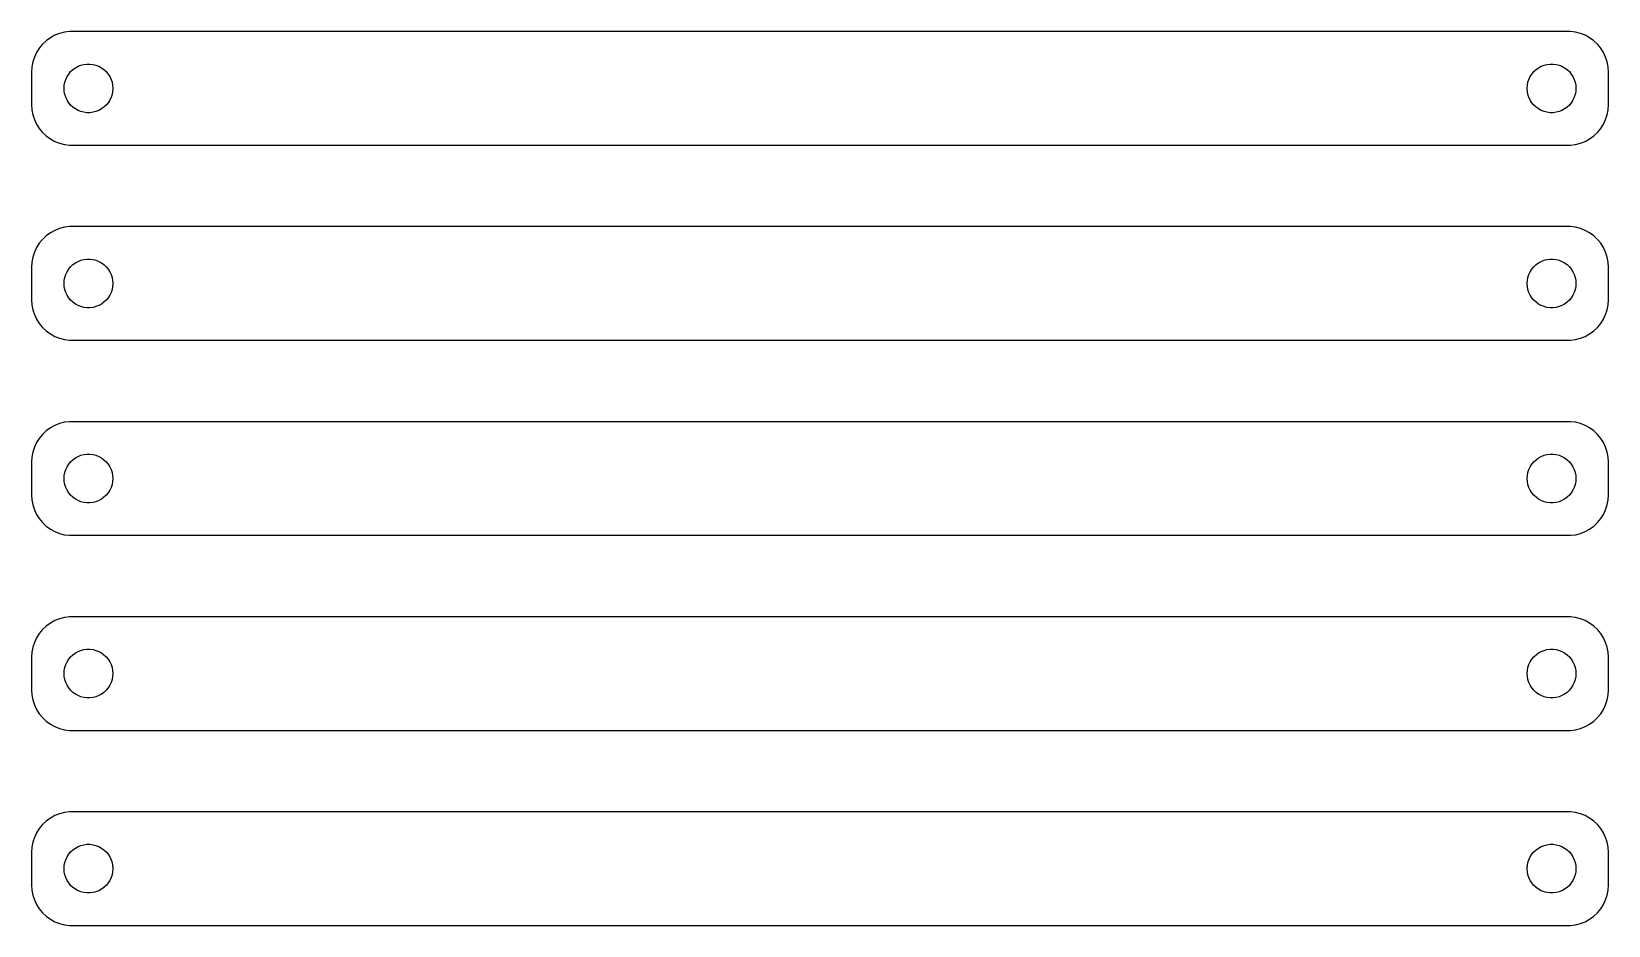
# Model space of a CAD drawing. Header units: metres. Extents: x -97 to 97, y 113 to 223.
import ezdxf

# ---------------------------------------------------------------- set-up
doc = ezdxf.new("R2010")
doc.units = ezdxf.units.M

msp = doc.modelspace()

# ---------------------------------------------------------------- linework, layer by layer
for p, q in [((-95.6448, 221.423), (-96.0451, 220.939)), ((-95.1871, 221.853), (-95.6448, 221.423)), ((-94.6791, 222.222), (-95.1871, 221.853)), ((-94.1289, 222.524), (-94.6791, 222.222)), ((-93.5451, 222.755), (-94.1289, 222.524)), ((-92.9369, 222.911), (-93.5451, 222.755)), ((-92.3139, 222.99), (-92.9369, 222.911)), ((92.3139, 222.99), (-92.3139, 222.99)), ((92.9369, 222.911), (92.3139, 222.99)), ((93.5451, 222.755), (92.9369, 222.911)), ((94.1289, 222.524), (93.5451, 222.755)), ((94.6791, 222.222), (94.1289, 222.524)), ((95.1871, 221.853), (94.6791, 222.222)), ((95.6448, 221.423), (95.1871, 221.853)), ((96.0451, 220.939), (95.6448, 221.423)), ((-96.8429, 219.243), (-96.9606, 218.627)), ((-96.6489, 219.841), (-96.8429, 219.243)), ((-96.3815, 220.409), (-96.6489, 219.841)), ((-96.0451, 220.939), (-96.3815, 220.409)), ((96.3815, 220.409), (96.0451, 220.939)), ((96.6489, 219.841), (96.3815, 220.409)), ((96.8429, 219.243), (96.6489, 219.841)), ((96.9606, 218.627), (96.8429, 219.243)), ((-96.9606, 218.627), (-97, 218)), ((-97, 218), (-97, 214)), ((-92.7893, 217.104), (-92.6289, 217.445)), ((-92.6289, 217.445), (-92.427, 217.763)), ((-92.427, 217.763), (-92.1869, 218.054)), ((-92.1869, 218.054), (-91.9123, 218.312)), ((-91.9123, 218.312), (-91.6075, 218.533)), ((-91.6075, 218.533), (-91.2773, 218.714)), ((-91.2773, 218.714), (-90.927, 218.853)), ((-90.927, 218.853), (-90.5621, 218.947)), ((-90.5621, 218.947), (-90.1884, 218.994)), ((-90.1884, 218.994), (-89.8116, 218.994)), ((-89.8116, 218.994), (-89.4379, 218.947)), ((-89.4379, 218.947), (-89.073, 218.853)), ((-89.073, 218.853), (-88.7227, 218.714)), ((-88.7227, 218.714), (-88.3925, 218.533)), ((-88.3925, 218.533), (-88.0877, 218.312)), ((-88.0877, 218.312), (-87.8131, 218.054)), ((-87.8131, 218.054), (-87.573, 217.763)), ((-87.573, 217.763), (-87.3711, 217.445)), ((-87.3711, 217.445), (-87.2107, 217.104)), ((87.2107, 217.104), (87.3711, 217.445)), ((87.3711, 217.445), (87.573, 217.763)), ((87.573, 217.763), (87.8131, 218.054)), ((87.8131, 218.054), (88.0877, 218.312)), ((88.0877, 218.312), (88.3925, 218.533)), ((88.3925, 218.533), (88.7227, 218.714)), ((88.7227, 218.714), (89.073, 218.853)), ((89.073, 218.853), (89.4379, 218.947)), ((89.4379, 218.947), (89.8116, 218.994)), ((89.8116, 218.994), (90.1884, 218.994)), ((90.1884, 218.994), (90.5621, 218.947)), ((90.5621, 218.947), (90.927, 218.853)), ((90.927, 218.853), (91.2773, 218.714)), ((91.2773, 218.714), (91.6075, 218.533)), ((91.6075, 218.533), (91.9123, 218.312)), ((91.9123, 218.312), (92.1869, 218.054)), ((92.1869, 218.054), (92.427, 217.763)), ((92.427, 217.763), (92.6289, 217.445)), ((92.6289, 217.445), (92.7893, 217.104)), ((97, 218), (96.9606, 218.627)), ((97, 214), (97, 218)), ((-93, 216), (-92.9763, 216.376)), ((-92.9763, 215.624), (-93, 216)), ((-92.9763, 216.376), (-92.9057, 216.746)), ((-92.9057, 215.254), (-92.9763, 215.624)), ((-92.9057, 216.746), (-92.7893, 217.104)), ((-87.2107, 217.104), (-87.0943, 216.746)), ((-87.0943, 216.746), (-87.0237, 216.376)), ((-87.0237, 215.624), (-87.0943, 215.254)), ((-87.0237, 216.376), (-87, 216)), ((-87, 216), (-87.0237, 215.624)), ((87, 216), (87.0237, 216.376)), ((87.0237, 215.624), (87, 216)), ((87.0237, 216.376), (87.0943, 216.746)), ((87.0943, 215.254), (87.0237, 215.624)), ((87.0943, 216.746), (87.2107, 217.104)), ((92.7893, 217.104), (92.9057, 216.746)), ((92.9057, 216.746), (92.9763, 216.376)), ((92.9763, 215.624), (92.9057, 215.254)), ((92.9763, 216.376), (93, 216)), ((93, 216), (92.9763, 215.624)), ((-97, 214), (-96.9606, 213.373)), ((-92.7893, 214.896), (-92.9057, 215.254)), ((-92.6289, 214.555), (-92.7893, 214.896)), ((-92.427, 214.237), (-92.6289, 214.555)), ((-92.1869, 213.946), (-92.427, 214.237)), ((-91.9123, 213.688), (-92.1869, 213.946)), ((-91.6075, 213.467), (-91.9123, 213.688)), ((-91.2773, 213.286), (-91.6075, 213.467)), ((-88.3925, 213.467), (-88.7227, 213.286)), ((-88.0877, 213.688), (-88.3925, 213.467)), ((-87.8131, 213.946), (-88.0877, 213.688)), ((-87.573, 214.237), (-87.8131, 213.946)), ((-87.3711, 214.555), (-87.573, 214.237)), ((-87.2107, 214.896), (-87.3711, 214.555)), ((-87.0943, 215.254), (-87.2107, 214.896)), ((87.2107, 214.896), (87.0943, 215.254)), ((87.3711, 214.555), (87.2107, 214.896)), ((87.573, 214.237), (87.3711, 214.555)), ((87.8131, 213.946), (87.573, 214.237)), ((88.0877, 213.688), (87.8131, 213.946)), ((88.3925, 213.467), (88.0877, 213.688)), ((88.7227, 213.286), (88.3925, 213.467)), ((91.6075, 213.467), (91.2773, 213.286)), ((91.9123, 213.688), (91.6075, 213.467)), ((92.1869, 213.946), (91.9123, 213.688)), ((92.427, 214.237), (92.1869, 213.946)), ((92.6289, 214.555), (92.427, 214.237)), ((92.7893, 214.896), (92.6289, 214.555)), ((92.9057, 215.254), (92.7893, 214.896)), ((96.9606, 213.373), (97, 214)), ((-96.9606, 213.373), (-96.8429, 212.757)), ((-96.8429, 212.757), (-96.6489, 212.159)), ((-96.6489, 212.159), (-96.3815, 211.591)), ((-96.3815, 211.591), (-96.0451, 211.061)), ((-90.927, 213.147), (-91.2773, 213.286)), ((-90.5621, 213.053), (-90.927, 213.147)), ((-90.1884, 213.006), (-90.5621, 213.053)), ((-89.8116, 213.006), (-90.1884, 213.006)), ((-89.4379, 213.053), (-89.8116, 213.006)), ((-89.073, 213.147), (-89.4379, 213.053)), ((-88.7227, 213.286), (-89.073, 213.147)), ((89.073, 213.147), (88.7227, 213.286)), ((89.4379, 213.053), (89.073, 213.147)), ((89.8116, 213.006), (89.4379, 213.053)), ((90.1884, 213.006), (89.8116, 213.006)), ((90.5621, 213.053), (90.1884, 213.006)), ((90.927, 213.147), (90.5621, 213.053)), ((91.2773, 213.286), (90.927, 213.147)), ((96.0451, 211.061), (96.3815, 211.591)), ((96.3815, 211.591), (96.6489, 212.159)), ((96.6489, 212.159), (96.8429, 212.757)), ((96.8429, 212.757), (96.9606, 213.373)), ((-96.0451, 211.061), (-95.6448, 210.577)), ((-95.6448, 210.577), (-95.1871, 210.147)), ((-95.1871, 210.147), (-94.6791, 209.778)), ((-94.6791, 209.778), (-94.1289, 209.476)), ((94.1289, 209.476), (94.6791, 209.778)), ((94.6791, 209.778), (95.1871, 210.147)), ((95.1871, 210.147), (95.6448, 210.577)), ((95.6448, 210.577), (96.0451, 211.061)), ((-94.1289, 209.476), (-93.5451, 209.245)), ((-93.5451, 209.245), (-92.9369, 209.089)), ((-92.9369, 209.089), (-92.3139, 209.01)), ((-92.3139, 209.01), (92.3139, 209.01)), ((92.3139, 209.01), (92.9369, 209.089)), ((92.9369, 209.089), (93.5451, 209.245)), ((93.5451, 209.245), (94.1289, 209.476)), ((-94.6791, 198.222), (-95.1871, 197.853)), ((-94.1289, 198.524), (-94.6791, 198.222)), ((-93.5451, 198.755), (-94.1289, 198.524)), ((-92.9369, 198.911), (-93.5451, 198.755)), ((-92.3139, 198.99), (-92.9369, 198.911)), ((92.3139, 198.99), (-92.3139, 198.99)), ((92.9369, 198.911), (92.3139, 198.99)), ((93.5451, 198.755), (92.9369, 198.911)), ((94.1289, 198.524), (93.5451, 198.755)), ((94.6791, 198.222), (94.1289, 198.524)), ((95.1871, 197.853), (94.6791, 198.222)), ((-96.3815, 196.409), (-96.6489, 195.841)), ((-96.0451, 196.939), (-96.3815, 196.409)), ((-95.6448, 197.423), (-96.0451, 196.939)), ((-95.1871, 197.853), (-95.6448, 197.423)), ((95.6448, 197.423), (95.1871, 197.853)), ((96.0451, 196.939), (95.6448, 197.423)), ((96.3815, 196.409), (96.0451, 196.939)), ((96.6489, 195.841), (96.3815, 196.409)), ((-96.9606, 194.627), (-97, 194)), ((-97, 194), (-97, 190)), ((-96.8429, 195.243), (-96.9606, 194.627)), ((-96.6489, 195.841), (-96.8429, 195.243)), ((-92.427, 193.763), (-92.1869, 194.054)), ((-92.1869, 194.054), (-91.9123, 194.312)), ((-91.9123, 194.312), (-91.6075, 194.533)), ((-91.6075, 194.533), (-91.2773, 194.714)), ((-91.2773, 194.714), (-90.927, 194.853)), ((-90.927, 194.853), (-90.5621, 194.947)), ((-90.5621, 194.947), (-90.1884, 194.994)), ((-90.1884, 194.994), (-89.8116, 194.994)), ((-89.8116, 194.994), (-89.4379, 194.947)), ((-89.4379, 194.947), (-89.073, 194.853)), ((-89.073, 194.853), (-88.7227, 194.714)), ((-88.7227, 194.714), (-88.3925, 194.533)), ((-88.3925, 194.533), (-88.0877, 194.312)), ((-88.0877, 194.312), (-87.8131, 194.054)), ((-87.8131, 194.054), (-87.573, 193.763)), ((87.573, 193.763), (87.8131, 194.054)), ((87.8131, 194.054), (88.0877, 194.312)), ((88.0877, 194.312), (88.3925, 194.533)), ((88.3925, 194.533), (88.7227, 194.714)), ((88.7227, 194.714), (89.073, 194.853)), ((89.073, 194.853), (89.4379, 194.947)), ((89.4379, 194.947), (89.8116, 194.994)), ((89.8116, 194.994), (90.1884, 194.994)), ((90.1884, 194.994), (90.5621, 194.947)), ((90.5621, 194.947), (90.927, 194.853)), ((90.927, 194.853), (91.2773, 194.714)), ((91.2773, 194.714), (91.6075, 194.533)), ((91.6075, 194.533), (91.9123, 194.312)), ((91.9123, 194.312), (92.1869, 194.054)), ((92.1869, 194.054), (92.427, 193.763)), ((96.8429, 195.243), (96.6489, 195.841)), ((96.9606, 194.627), (96.8429, 195.243)), ((97, 194), (96.9606, 194.627)), ((97, 190), (97, 194)), ((-93, 192), (-92.9763, 192.376)), ((-92.9763, 192.376), (-92.9057, 192.746)), ((-92.9057, 192.746), (-92.7893, 193.104)), ((-92.7893, 193.104), (-92.6289, 193.445)), ((-92.6289, 193.445), (-92.427, 193.763)), ((-87.573, 193.763), (-87.3711, 193.445)), ((-87.3711, 193.445), (-87.2107, 193.104)), ((-87.2107, 193.104), (-87.0943, 192.746)), ((-87.0943, 192.746), (-87.0237, 192.376)), ((-87.0237, 192.376), (-87, 192)), ((87, 192), (87.0237, 192.376)), ((87.0237, 192.376), (87.0943, 192.746)), ((87.0943, 192.746), (87.2107, 193.104)), ((87.2107, 193.104), (87.3711, 193.445)), ((87.3711, 193.445), (87.573, 193.763)), ((92.427, 193.763), (92.6289, 193.445)), ((92.6289, 193.445), (92.7893, 193.104)), ((92.7893, 193.104), (92.9057, 192.746)), ((92.9057, 192.746), (92.9763, 192.376)), ((92.9763, 192.376), (93, 192)), ((-92.9763, 191.624), (-93, 192)), ((-92.9057, 191.254), (-92.9763, 191.624)), ((-92.7893, 190.896), (-92.9057, 191.254)), ((-92.6289, 190.555), (-92.7893, 190.896)), ((-92.427, 190.237), (-92.6289, 190.555)), ((-92.1869, 189.946), (-92.427, 190.237)), ((-87.573, 190.237), (-87.8131, 189.946)), ((-87.3711, 190.555), (-87.573, 190.237)), ((-87.2107, 190.896), (-87.3711, 190.555)), ((-87.0943, 191.254), (-87.2107, 190.896)), ((-87.0237, 191.624), (-87.0943, 191.254)), ((-87, 192), (-87.0237, 191.624)), ((87.0237, 191.624), (87, 192)), ((87.0943, 191.254), (87.0237, 191.624)), ((87.2107, 190.896), (87.0943, 191.254)), ((87.3711, 190.555), (87.2107, 190.896)), ((87.573, 190.237), (87.3711, 190.555)), ((87.8131, 189.946), (87.573, 190.237)), ((92.427, 190.237), (92.1869, 189.946)), ((92.6289, 190.555), (92.427, 190.237)), ((92.7893, 190.896), (92.6289, 190.555)), ((92.9057, 191.254), (92.7893, 190.896)), ((92.9763, 191.624), (92.9057, 191.254)), ((93, 192), (92.9763, 191.624)), ((-97, 190), (-96.9606, 189.373)), ((-96.9606, 189.373), (-96.8429, 188.757)), ((-96.8429, 188.757), (-96.6489, 188.159)), ((-91.9123, 189.688), (-92.1869, 189.946)), ((-91.6075, 189.467), (-91.9123, 189.688)), ((-91.2773, 189.286), (-91.6075, 189.467)), ((-90.927, 189.147), (-91.2773, 189.286)), ((-90.5621, 189.053), (-90.927, 189.147)), ((-90.1884, 189.006), (-90.5621, 189.053)), ((-89.8116, 189.006), (-90.1884, 189.006)), ((-89.4379, 189.053), (-89.8116, 189.006)), ((-89.073, 189.147), (-89.4379, 189.053)), ((-88.7227, 189.286), (-89.073, 189.147)), ((-88.3925, 189.467), (-88.7227, 189.286)), ((-88.0877, 189.688), (-88.3925, 189.467)), ((-87.8131, 189.946), (-88.0877, 189.688)), ((88.0877, 189.688), (87.8131, 189.946)), ((88.3925, 189.467), (88.0877, 189.688)), ((88.7227, 189.286), (88.3925, 189.467)), ((89.073, 189.147), (88.7227, 189.286)), ((89.4379, 189.053), (89.073, 189.147)), ((89.8116, 189.006), (89.4379, 189.053)), ((90.1884, 189.006), (89.8116, 189.006)), ((90.5621, 189.053), (90.1884, 189.006)), ((90.927, 189.147), (90.5621, 189.053)), ((91.2773, 189.286), (90.927, 189.147)), ((91.6075, 189.467), (91.2773, 189.286)), ((91.9123, 189.688), (91.6075, 189.467)), ((92.1869, 189.946), (91.9123, 189.688)), ((96.6489, 188.159), (96.8429, 188.757)), ((96.8429, 188.757), (96.9606, 189.373)), ((96.9606, 189.373), (97, 190)), ((-96.6489, 188.159), (-96.3815, 187.591)), ((-96.3815, 187.591), (-96.0451, 187.061)), ((-96.0451, 187.061), (-95.6448, 186.577)), ((-95.6448, 186.577), (-95.1871, 186.147)), ((95.1871, 186.147), (95.6448, 186.577)), ((95.6448, 186.577), (96.0451, 187.061)), ((96.0451, 187.061), (96.3815, 187.591)), ((96.3815, 187.591), (96.6489, 188.159)), ((-95.1871, 186.147), (-94.6791, 185.778)), ((-94.6791, 185.778), (-94.1289, 185.476)), ((-94.1289, 185.476), (-93.5451, 185.245)), ((-93.5451, 185.245), (-92.9369, 185.089)), ((-92.9369, 185.089), (-92.3139, 185.01)), ((-92.3139, 185.01), (92.3139, 185.01)), ((92.3139, 185.01), (92.9369, 185.089)), ((92.9369, 185.089), (93.5451, 185.245)), ((93.5451, 185.245), (94.1289, 185.476)), ((94.1289, 185.476), (94.6791, 185.778)), ((94.6791, 185.778), (95.1871, 186.147)), ((-93.5451, 174.755), (-94.1289, 174.524)), ((-92.9369, 174.911), (-93.5451, 174.755)), ((-92.3139, 174.99), (-92.9369, 174.911)), ((92.3139, 174.99), (-92.3139, 174.99)), ((92.9369, 174.911), (92.3139, 174.99)), ((93.5451, 174.755), (92.9369, 174.911)), ((94.1289, 174.524), (93.5451, 174.755)), ((-96.0451, 172.939), (-96.3815, 172.409)), ((-95.6448, 173.423), (-96.0451, 172.939)), ((-95.1871, 173.853), (-95.6448, 173.423)), ((-94.6791, 174.222), (-95.1871, 173.853)), ((-94.1289, 174.524), (-94.6791, 174.222)), ((94.6791, 174.222), (94.1289, 174.524)), ((95.1871, 173.853), (94.6791, 174.222)), ((95.6448, 173.423), (95.1871, 173.853)), ((96.0451, 172.939), (95.6448, 173.423)), ((96.3815, 172.409), (96.0451, 172.939)), ((-96.8429, 171.243), (-96.9606, 170.627)), ((-96.6489, 171.841), (-96.8429, 171.243)), ((-96.3815, 172.409), (-96.6489, 171.841)), ((-91.2773, 170.714), (-90.927, 170.853)), ((-90.927, 170.853), (-90.5621, 170.947)), ((-90.5621, 170.947), (-90.1884, 170.994)), ((-90.1884, 170.994), (-89.8116, 170.994)), ((-89.8116, 170.994), (-89.4379, 170.947)), ((-89.4379, 170.947), (-89.073, 170.853)), ((-89.073, 170.853), (-88.7227, 170.714)), ((88.7227, 170.714), (89.073, 170.853)), ((89.073, 170.853), (89.4379, 170.947)), ((89.4379, 170.947), (89.8116, 170.994)), ((89.8116, 170.994), (90.1884, 170.994)), ((90.1884, 170.994), (90.5621, 170.947)), ((90.5621, 170.947), (90.927, 170.853)), ((90.927, 170.853), (91.2773, 170.714)), ((96.6489, 171.841), (96.3815, 172.409)), ((96.8429, 171.243), (96.6489, 171.841)), ((96.9606, 170.627), (96.8429, 171.243)), ((-96.9606, 170.627), (-97, 170)), ((-97, 170), (-97, 166)), ((-92.9057, 168.746), (-92.7893, 169.104)), ((-92.7893, 169.104), (-92.6289, 169.445)), ((-92.6289, 169.445), (-92.427, 169.763)), ((-92.427, 169.763), (-92.1869, 170.054)), ((-92.1869, 170.054), (-91.9123, 170.312)), ((-91.9123, 170.312), (-91.6075, 170.533)), ((-91.6075, 170.533), (-91.2773, 170.714)), ((-88.7227, 170.714), (-88.3925, 170.533)), ((-88.3925, 170.533), (-88.0877, 170.312)), ((-88.0877, 170.312), (-87.8131, 170.054)), ((-87.8131, 170.054), (-87.573, 169.763)), ((-87.573, 169.763), (-87.3711, 169.445)), ((-87.3711, 169.445), (-87.2107, 169.104)), ((-87.2107, 169.104), (-87.0943, 168.746)), ((87.0943, 168.746), (87.2107, 169.104)), ((87.2107, 169.104), (87.3711, 169.445)), ((87.3711, 169.445), (87.573, 169.763)), ((87.573, 169.763), (87.8131, 170.054)), ((87.8131, 170.054), (88.0877, 170.312)), ((88.0877, 170.312), (88.3925, 170.533)), ((88.3925, 170.533), (88.7227, 170.714)), ((91.2773, 170.714), (91.6075, 170.533)), ((91.6075, 170.533), (91.9123, 170.312)), ((91.9123, 170.312), (92.1869, 170.054)), ((92.1869, 170.054), (92.427, 169.763)), ((92.427, 169.763), (92.6289, 169.445)), ((92.6289, 169.445), (92.7893, 169.104)), ((92.7893, 169.104), (92.9057, 168.746)), ((97, 170), (96.9606, 170.627)), ((97, 166), (97, 170)), ((-93, 168), (-92.9763, 168.376)), ((-92.9763, 167.624), (-93, 168)), ((-92.9763, 168.376), (-92.9057, 168.746)), ((-92.9057, 167.254), (-92.9763, 167.624)), ((-92.7893, 166.896), (-92.9057, 167.254)), ((-92.6289, 166.555), (-92.7893, 166.896)), ((-87.2107, 166.896), (-87.3711, 166.555)), ((-87.0943, 167.254), (-87.2107, 166.896)), ((-87.0943, 168.746), (-87.0237, 168.376)), ((-87.0237, 167.624), (-87.0943, 167.254)), ((-87.0237, 168.376), (-87, 168)), ((-87, 168), (-87.0237, 167.624)), ((87, 168), (87.0237, 168.376)), ((87.0237, 167.624), (87, 168)), ((87.0237, 168.376), (87.0943, 168.746)), ((87.0943, 167.254), (87.0237, 167.624)), ((87.2107, 166.896), (87.0943, 167.254)), ((87.3711, 166.555), (87.2107, 166.896)), ((92.7893, 166.896), (92.6289, 166.555)), ((92.9057, 167.254), (92.7893, 166.896)), ((92.9057, 168.746), (92.9763, 168.376)), ((92.9763, 167.624), (92.9057, 167.254)), ((92.9763, 168.376), (93, 168)), ((93, 168), (92.9763, 167.624)), ((-97, 166), (-96.9606, 165.373)), ((-96.9606, 165.373), (-96.8429, 164.757)), ((-92.427, 166.237), (-92.6289, 166.555)), ((-92.1869, 165.946), (-92.427, 166.237)), ((-91.9123, 165.688), (-92.1869, 165.946)), ((-91.6075, 165.467), (-91.9123, 165.688)), ((-91.2773, 165.286), (-91.6075, 165.467)), ((-90.927, 165.147), (-91.2773, 165.286)), ((-90.5621, 165.053), (-90.927, 165.147)), ((-90.1884, 165.006), (-90.5621, 165.053)), ((-89.8116, 165.006), (-90.1884, 165.006)), ((-89.4379, 165.053), (-89.8116, 165.006)), ((-89.073, 165.147), (-89.4379, 165.053)), ((-88.7227, 165.286), (-89.073, 165.147)), ((-88.3925, 165.467), (-88.7227, 165.286)), ((-88.0877, 165.688), (-88.3925, 165.467)), ((-87.8131, 165.946), (-88.0877, 165.688)), ((-87.573, 166.237), (-87.8131, 165.946)), ((-87.3711, 166.555), (-87.573, 166.237)), ((87.573, 166.237), (87.3711, 166.555)), ((87.8131, 165.946), (87.573, 166.237)), ((88.0877, 165.688), (87.8131, 165.946)), ((88.3925, 165.467), (88.0877, 165.688)), ((88.7227, 165.286), (88.3925, 165.467)), ((89.073, 165.147), (88.7227, 165.286)), ((89.4379, 165.053), (89.073, 165.147)), ((89.8116, 165.006), (89.4379, 165.053)), ((90.1884, 165.006), (89.8116, 165.006)), ((90.5621, 165.053), (90.1884, 165.006)), ((90.927, 165.147), (90.5621, 165.053)), ((91.2773, 165.286), (90.927, 165.147)), ((91.6075, 165.467), (91.2773, 165.286)), ((91.9123, 165.688), (91.6075, 165.467)), ((92.1869, 165.946), (91.9123, 165.688)), ((92.427, 166.237), (92.1869, 165.946)), ((92.6289, 166.555), (92.427, 166.237)), ((96.8429, 164.757), (96.9606, 165.373)), ((96.9606, 165.373), (97, 166)), ((-96.8429, 164.757), (-96.6489, 164.159)), ((-96.6489, 164.159), (-96.3815, 163.591)), ((-96.3815, 163.591), (-96.0451, 163.061)), ((-96.0451, 163.061), (-95.6448, 162.577)), ((95.6448, 162.577), (96.0451, 163.061)), ((96.0451, 163.061), (96.3815, 163.591)), ((96.3815, 163.591), (96.6489, 164.159)), ((96.6489, 164.159), (96.8429, 164.757)), ((-95.6448, 162.577), (-95.1871, 162.147)), ((-95.1871, 162.147), (-94.6791, 161.778)), ((-94.6791, 161.778), (-94.1289, 161.476)), ((-94.1289, 161.476), (-93.5451, 161.245)), ((-93.5451, 161.245), (-92.9369, 161.089)), ((-92.9369, 161.089), (-92.3139, 161.01)), ((92.3139, 161.01), (92.9369, 161.089)), ((92.9369, 161.089), (93.5451, 161.245)), ((93.5451, 161.245), (94.1289, 161.476)), ((94.1289, 161.476), (94.6791, 161.778)), ((94.6791, 161.778), (95.1871, 162.147)), ((95.1871, 162.147), (95.6448, 162.577)), ((-92.3139, 161.01), (92.3139, 161.01)), ((-95.6448, 149.423), (-96.0451, 148.939)), ((-95.1871, 149.853), (-95.6448, 149.423)), ((-94.6791, 150.222), (-95.1871, 149.853)), ((-94.1289, 150.524), (-94.6791, 150.222)), ((-93.5451, 150.755), (-94.1289, 150.524)), ((-92.9369, 150.911), (-93.5451, 150.755)), ((-92.3139, 150.99), (-92.9369, 150.911)), ((92.3139, 150.99), (-92.3139, 150.99)), ((92.9369, 150.911), (92.3139, 150.99)), ((93.5451, 150.755), (92.9369, 150.911)), ((94.1289, 150.524), (93.5451, 150.755)), ((94.6791, 150.222), (94.1289, 150.524)), ((95.1871, 149.853), (94.6791, 150.222)), ((95.6448, 149.423), (95.1871, 149.853)), ((96.0451, 148.939), (95.6448, 149.423)), ((-96.6489, 147.841), (-96.8429, 147.243)), ((-96.3815, 148.409), (-96.6489, 147.841)), ((-96.0451, 148.939), (-96.3815, 148.409)), ((96.3815, 148.409), (96.0451, 148.939)), ((96.6489, 147.841), (96.3815, 148.409)), ((96.8429, 147.243), (96.6489, 147.841)), ((-96.9606, 146.627), (-97, 146)), ((-97, 146), (-97, 142)), ((-96.8429, 147.243), (-96.9606, 146.627)), ((-92.6289, 145.445), (-92.427, 145.763)), ((-92.427, 145.763), (-92.1869, 146.054)), ((-92.1869, 146.054), (-91.9123, 146.312)), ((-91.9123, 146.312), (-91.6075, 146.533)), ((-91.6075, 146.533), (-91.2773, 146.714)), ((-91.2773, 146.714), (-90.927, 146.853)), ((-90.927, 146.853), (-90.5621, 146.947)), ((-90.5621, 146.947), (-90.1884, 146.994)), ((-90.1884, 146.994), (-89.8116, 146.994)), ((-89.8116, 146.994), (-89.4379, 146.947)), ((-89.4379, 146.947), (-89.073, 146.853)), ((-89.073, 146.853), (-88.7227, 146.714)), ((-88.7227, 146.714), (-88.3925, 146.533)), ((-88.3925, 146.533), (-88.0877, 146.312)), ((-88.0877, 146.312), (-87.8131, 146.054)), ((-87.8131, 146.054), (-87.573, 145.763)), ((-87.573, 145.763), (-87.3711, 145.445)), ((87.3711, 145.445), (87.573, 145.763)), ((87.573, 145.763), (87.8131, 146.054)), ((87.8131, 146.054), (88.0877, 146.312)), ((88.0877, 146.312), (88.3925, 146.533)), ((88.3925, 146.533), (88.7227, 146.714)), ((88.7227, 146.714), (89.073, 146.853)), ((89.073, 146.853), (89.4379, 146.947)), ((89.4379, 146.947), (89.8116, 146.994)), ((89.8116, 146.994), (90.1884, 146.994)), ((90.1884, 146.994), (90.5621, 146.947)), ((90.5621, 146.947), (90.927, 146.853)), ((90.927, 146.853), (91.2773, 146.714)), ((91.2773, 146.714), (91.6075, 146.533)), ((91.6075, 146.533), (91.9123, 146.312)), ((91.9123, 146.312), (92.1869, 146.054)), ((92.1869, 146.054), (92.427, 145.763)), ((92.427, 145.763), (92.6289, 145.445)), ((96.9606, 146.627), (96.8429, 147.243)), ((97, 146), (96.9606, 146.627)), ((97, 142), (97, 146)), ((-93, 144), (-92.9763, 144.376)), ((-92.9763, 143.624), (-93, 144)), ((-92.9763, 144.376), (-92.9057, 144.746)), ((-92.9057, 143.254), (-92.9763, 143.624)), ((-92.9057, 144.746), (-92.7893, 145.104)), ((-92.7893, 145.104), (-92.6289, 145.445)), ((-87.3711, 145.445), (-87.2107, 145.104)), ((-87.2107, 145.104), (-87.0943, 144.746)), ((-87.0943, 144.746), (-87.0237, 144.376)), ((-87.0237, 143.624), (-87.0943, 143.254)), ((-87.0237, 144.376), (-87, 144)), ((-87, 144), (-87.0237, 143.624)), ((87, 144), (87.0237, 144.376)), ((87.0237, 143.624), (87, 144)), ((87.0237, 144.376), (87.0943, 144.746)), ((87.0943, 143.254), (87.0237, 143.624)), ((87.0943, 144.746), (87.2107, 145.104)), ((87.2107, 145.104), (87.3711, 145.445)), ((92.6289, 145.445), (92.7893, 145.104)), ((92.7893, 145.104), (92.9057, 144.746)), ((92.9057, 144.746), (92.9763, 144.376)), ((92.9763, 143.624), (92.9057, 143.254)), ((92.9763, 144.376), (93, 144)), ((93, 144), (92.9763, 143.624)), ((-97, 142), (-96.9606, 141.373)), ((-92.7893, 142.896), (-92.9057, 143.254)), ((-92.6289, 142.555), (-92.7893, 142.896)), ((-92.427, 142.237), (-92.6289, 142.555)), ((-92.1869, 141.946), (-92.427, 142.237)), ((-91.9123, 141.688), (-92.1869, 141.946)), ((-91.6075, 141.467), (-91.9123, 141.688)), ((-88.0877, 141.688), (-88.3925, 141.467)), ((-87.8131, 141.946), (-88.0877, 141.688)), ((-87.573, 142.237), (-87.8131, 141.946)), ((-87.3711, 142.555), (-87.573, 142.237)), ((-87.2107, 142.896), (-87.3711, 142.555)), ((-87.0943, 143.254), (-87.2107, 142.896)), ((87.2107, 142.896), (87.0943, 143.254)), ((87.3711, 142.555), (87.2107, 142.896)), ((87.573, 142.237), (87.3711, 142.555)), ((87.8131, 141.946), (87.573, 142.237)), ((88.0877, 141.688), (87.8131, 141.946)), ((88.3925, 141.467), (88.0877, 141.688)), ((91.9123, 141.688), (91.6075, 141.467)), ((92.1869, 141.946), (91.9123, 141.688)), ((92.427, 142.237), (92.1869, 141.946)), ((92.6289, 142.555), (92.427, 142.237)), ((92.7893, 142.896), (92.6289, 142.555)), ((92.9057, 143.254), (92.7893, 142.896)), ((96.9606, 141.373), (97, 142)), ((-96.9606, 141.373), (-96.8429, 140.757)), ((-96.8429, 140.757), (-96.6489, 140.159)), ((-96.6489, 140.159), (-96.3815, 139.591)), ((-91.2773, 141.286), (-91.6075, 141.467)), ((-90.927, 141.147), (-91.2773, 141.286)), ((-90.5621, 141.053), (-90.927, 141.147)), ((-90.1884, 141.006), (-90.5621, 141.053)), ((-89.8116, 141.006), (-90.1884, 141.006)), ((-89.4379, 141.053), (-89.8116, 141.006)), ((-89.073, 141.147), (-89.4379, 141.053)), ((-88.7227, 141.286), (-89.073, 141.147)), ((-88.3925, 141.467), (-88.7227, 141.286)), ((88.7227, 141.286), (88.3925, 141.467)), ((89.073, 141.147), (88.7227, 141.286)), ((89.4379, 141.053), (89.073, 141.147)), ((89.8116, 141.006), (89.4379, 141.053)), ((90.1884, 141.006), (89.8116, 141.006)), ((90.5621, 141.053), (90.1884, 141.006)), ((90.927, 141.147), (90.5621, 141.053)), ((91.2773, 141.286), (90.927, 141.147)), ((91.6075, 141.467), (91.2773, 141.286)), ((96.3815, 139.591), (96.6489, 140.159)), ((96.6489, 140.159), (96.8429, 140.757)), ((96.8429, 140.757), (96.9606, 141.373)), ((-96.3815, 139.591), (-96.0451, 139.061)), ((-96.0451, 139.061), (-95.6448, 138.577)), ((-95.6448, 138.577), (-95.1871, 138.147)), ((-95.1871, 138.147), (-94.6791, 137.778)), ((-94.6791, 137.778), (-94.1289, 137.476)), ((94.1289, 137.476), (94.6791, 137.778)), ((94.6791, 137.778), (95.1871, 138.147)), ((95.1871, 138.147), (95.6448, 138.577)), ((95.6448, 138.577), (96.0451, 139.061)), ((96.0451, 139.061), (96.3815, 139.591)), ((-94.1289, 137.476), (-93.5451, 137.245)), ((-93.5451, 137.245), (-92.9369, 137.089)), ((-92.9369, 137.089), (-92.3139, 137.01)), ((-92.3139, 137.01), (92.3139, 137.01)), ((92.3139, 137.01), (92.9369, 137.089)), ((92.9369, 137.089), (93.5451, 137.245)), ((93.5451, 137.245), (94.1289, 137.476)), ((-94.6791, 126.222), (-95.1871, 125.853)), ((-94.1289, 126.524), (-94.6791, 126.222)), ((-93.5451, 126.755), (-94.1289, 126.524)), ((-92.9369, 126.911), (-93.5451, 126.755)), ((-92.3139, 126.99), (-92.9369, 126.911)), ((92.3139, 126.99), (-92.3139, 126.99)), ((92.9369, 126.911), (92.3139, 126.99)), ((93.5451, 126.755), (92.9369, 126.911)), ((94.1289, 126.524), (93.5451, 126.755)), ((94.6791, 126.222), (94.1289, 126.524)), ((95.1871, 125.853), (94.6791, 126.222)), ((-96.3815, 124.409), (-96.6489, 123.841)), ((-96.0451, 124.939), (-96.3815, 124.409)), ((-95.6448, 125.423), (-96.0451, 124.939)), ((-95.1871, 125.853), (-95.6448, 125.423)), ((95.6448, 125.423), (95.1871, 125.853)), ((96.0451, 124.939), (95.6448, 125.423)), ((96.3815, 124.409), (96.0451, 124.939)), ((96.6489, 123.841), (96.3815, 124.409)), ((-96.9606, 122.627), (-97, 122)), ((-96.8429, 123.243), (-96.9606, 122.627)), ((-96.6489, 123.841), (-96.8429, 123.243)), ((-92.1869, 122.054), (-91.9123, 122.312)), ((-91.9123, 122.312), (-91.6075, 122.533)), ((-91.6075, 122.533), (-91.2773, 122.714)), ((-91.2773, 122.714), (-90.927, 122.853)), ((-90.927, 122.853), (-90.5621, 122.947)), ((-90.5621, 122.947), (-90.1884, 122.994)), ((-90.1884, 122.994), (-89.8116, 122.994)), ((-89.8116, 122.994), (-89.4379, 122.947)), ((-89.4379, 122.947), (-89.073, 122.853)), ((-89.073, 122.853), (-88.7227, 122.714)), ((-88.7227, 122.714), (-88.3925, 122.533)), ((-88.3925, 122.533), (-88.0877, 122.312)), ((-88.0877, 122.312), (-87.8131, 122.054)), ((87.8131, 122.054), (88.0877, 122.312)), ((88.0877, 122.312), (88.3925, 122.533)), ((88.3925, 122.533), (88.7227, 122.714)), ((88.7227, 122.714), (89.073, 122.853)), ((89.073, 122.853), (89.4379, 122.947)), ((89.4379, 122.947), (89.8116, 122.994)), ((89.8116, 122.994), (90.1884, 122.994)), ((90.1884, 122.994), (90.5621, 122.947)), ((90.5621, 122.947), (90.927, 122.853)), ((90.927, 122.853), (91.2773, 122.714)), ((91.2773, 122.714), (91.6075, 122.533)), ((91.6075, 122.533), (91.9123, 122.312)), ((91.9123, 122.312), (92.1869, 122.054)), ((96.8429, 123.243), (96.6489, 123.841)), ((96.9606, 122.627), (96.8429, 123.243)), ((97, 122), (96.9606, 122.627)), ((-97, 122), (-97, 118)), ((-93, 120), (-92.9763, 120.376)), ((-92.9763, 120.376), (-92.9057, 120.746)), ((-92.9057, 120.746), (-92.7893, 121.104)), ((-92.7893, 121.104), (-92.6289, 121.445)), ((-92.6289, 121.445), (-92.427, 121.763)), ((-92.427, 121.763), (-92.1869, 122.054)), ((-87.8131, 122.054), (-87.573, 121.763)), ((-87.573, 121.763), (-87.3711, 121.445)), ((-87.3711, 121.445), (-87.2107, 121.104)), ((-87.2107, 121.104), (-87.0943, 120.746)), ((-87.0943, 120.746), (-87.0237, 120.376)), ((-87.0237, 120.376), (-87, 120)), ((87, 120), (87.0237, 120.376)), ((87.0237, 120.376), (87.0943, 120.746)), ((87.0943, 120.746), (87.2107, 121.104)), ((87.2107, 121.104), (87.3711, 121.445)), ((87.3711, 121.445), (87.573, 121.763)), ((87.573, 121.763), (87.8131, 122.054)), ((92.1869, 122.054), (92.427, 121.763)), ((92.427, 121.763), (92.6289, 121.445)), ((92.6289, 121.445), (92.7893, 121.104)), ((92.7893, 121.104), (92.9057, 120.746)), ((92.9057, 120.746), (92.9763, 120.376)), ((92.9763, 120.376), (93, 120)), ((97, 118), (97, 122)), ((-92.9763, 119.624), (-93, 120)), ((-92.9057, 119.254), (-92.9763, 119.624)), ((-92.7893, 118.896), (-92.9057, 119.254)), ((-92.6289, 118.555), (-92.7893, 118.896)), ((-92.427, 118.237), (-92.6289, 118.555)), ((-87.3711, 118.555), (-87.573, 118.237)), ((-87.2107, 118.896), (-87.3711, 118.555)), ((-87.0943, 119.254), (-87.2107, 118.896)), ((-87.0237, 119.624), (-87.0943, 119.254)), ((-87, 120), (-87.0237, 119.624)), ((87.0237, 119.624), (87, 120)), ((87.0943, 119.254), (87.0237, 119.624)), ((87.2107, 118.896), (87.0943, 119.254)), ((87.3711, 118.555), (87.2107, 118.896)), ((87.573, 118.237), (87.3711, 118.555)), ((92.6289, 118.555), (92.427, 118.237)), ((92.7893, 118.896), (92.6289, 118.555)), ((92.9057, 119.254), (92.7893, 118.896)), ((92.9763, 119.624), (92.9057, 119.254)), ((93, 120), (92.9763, 119.624)), ((-97, 118), (-96.9606, 117.373)), ((-96.9606, 117.373), (-96.8429, 116.757)), ((-96.8429, 116.757), (-96.6489, 116.159)), ((-92.1869, 117.946), (-92.427, 118.237)), ((-91.9123, 117.688), (-92.1869, 117.946)), ((-91.6075, 117.467), (-91.9123, 117.688)), ((-91.2773, 117.286), (-91.6075, 117.467)), ((-90.927, 117.147), (-91.2773, 117.286)), ((-90.5621, 117.053), (-90.927, 117.147)), ((-90.1884, 117.006), (-90.5621, 117.053)), ((-89.8116, 117.006), (-90.1884, 117.006)), ((-89.4379, 117.053), (-89.8116, 117.006)), ((-89.073, 117.147), (-89.4379, 117.053)), ((-88.7227, 117.286), (-89.073, 117.147)), ((-88.3925, 117.467), (-88.7227, 117.286)), ((-88.0877, 117.688), (-88.3925, 117.467)), ((-87.8131, 117.946), (-88.0877, 117.688)), ((-87.573, 118.237), (-87.8131, 117.946)), ((87.8131, 117.946), (87.573, 118.237)), ((88.0877, 117.688), (87.8131, 117.946)), ((88.3925, 117.467), (88.0877, 117.688)), ((88.7227, 117.286), (88.3925, 117.467)), ((89.073, 117.147), (88.7227, 117.286)), ((89.4379, 117.053), (89.073, 117.147)), ((89.8116, 117.006), (89.4379, 117.053)), ((90.1884, 117.006), (89.8116, 117.006)), ((90.5621, 117.053), (90.1884, 117.006)), ((90.927, 117.147), (90.5621, 117.053)), ((91.2773, 117.286), (90.927, 117.147)), ((91.6075, 117.467), (91.2773, 117.286)), ((91.9123, 117.688), (91.6075, 117.467)), ((92.1869, 117.946), (91.9123, 117.688)), ((92.427, 118.237), (92.1869, 117.946)), ((96.6489, 116.159), (96.8429, 116.757)), ((96.8429, 116.757), (96.9606, 117.373)), ((96.9606, 117.373), (97, 118)), ((-96.6489, 116.159), (-96.3815, 115.591)), ((-96.3815, 115.591), (-96.0451, 115.061)), ((-96.0451, 115.061), (-95.6448, 114.577)), ((-95.6448, 114.577), (-95.1871, 114.147)), ((95.1871, 114.147), (95.6448, 114.577)), ((95.6448, 114.577), (96.0451, 115.061)), ((96.0451, 115.061), (96.3815, 115.591)), ((96.3815, 115.591), (96.6489, 116.159)), ((-95.1871, 114.147), (-94.6791, 113.778)), ((-94.6791, 113.778), (-94.1289, 113.476)), ((-94.1289, 113.476), (-93.5451, 113.245)), ((-93.5451, 113.245), (-92.9369, 113.089)), ((-92.9369, 113.089), (-92.3139, 113.01)), ((-92.3139, 113.01), (92.3139, 113.01)), ((92.3139, 113.01), (92.9369, 113.089)), ((92.9369, 113.089), (93.5451, 113.245)), ((93.5451, 113.245), (94.1289, 113.476)), ((94.1289, 113.476), (94.6791, 113.778)), ((94.6791, 113.778), (95.1871, 114.147))]:
    msp.add_line(p, q)

doc.saveas('drawing.dxf')
